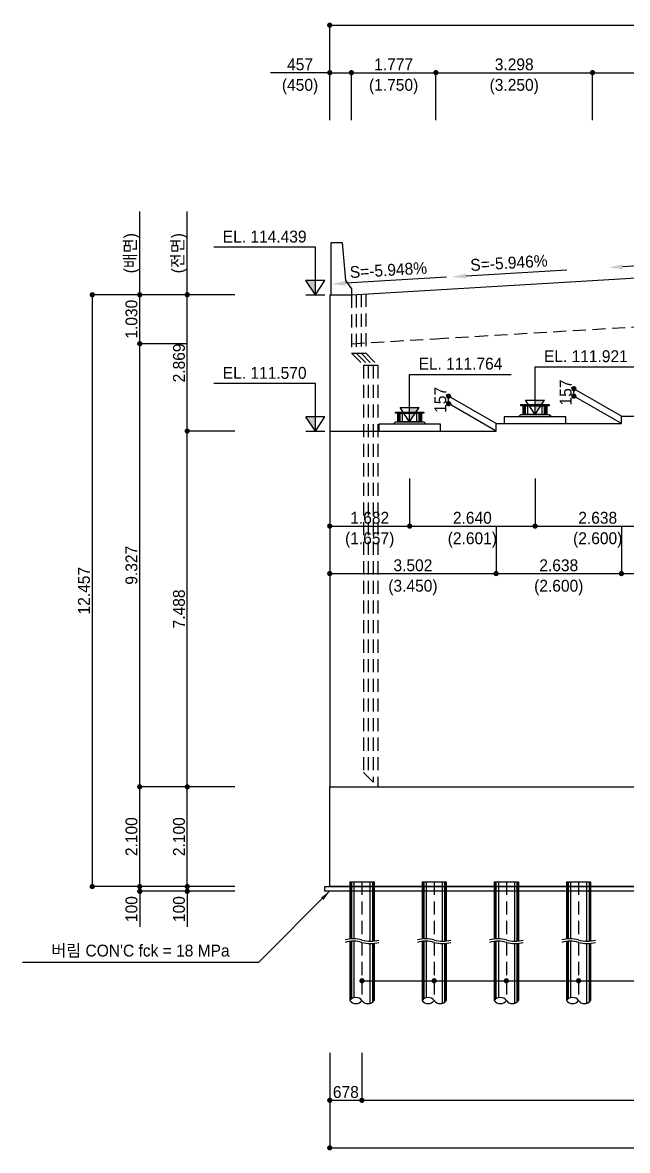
# Model space of a CAD drawing. Extents: x 38676 to 291569, y 34745 to 141830.
# Drawn here: x 38676 to 51410, y 57792 to 81534 of the extents above; entities that cross this region are included whole.
import ezdxf
from ezdxf.enums import TextEntityAlignment as Align

# ---------------------------------------------------------------- set-up
doc = ezdxf.new("R2010")
doc.units = 0
doc.header["$LTSCALE"] = 550
doc.header["$MEASUREMENT"] = 0
doc.linetypes.add('A-DASHD01', pattern=[0.75, 0.5, -0.25])
for name, color, linetype in [('CS-CNTL', 1, 'A-DASHD01'), ('CS-CONC-MAJR', 4, 'CONTINUOUS'), ('CS-CONC-MINR', 3, 'A-DASHD01'), ('CS-CUTL', 1, 'CONTINUOUS'), ('CS-DIML', 1, 'CONTINUOUS'), ('CS-DIMT', 3, 'CONTINUOUS'), ('CS-MISC', 3, 'CONTINUOUS'), ('CS-PATT', 1, 'CONTINUOUS'), ('CS-SYMB', 3, 'CONTINUOUS')]:
    doc.layers.add(name, color=color, linetype=linetype)
doc.styles.add('A_STANDARD', font='')
doc.styles.get('A_STANDARD').set_extended_font_data('Dotum')

# ---------------------------------------------------------------- blocks, each defined once
blk = doc.blocks.new('CXDIMDT2')
at = {"layer": 'CS-MISC', "const_width": 0.5}
blk.add_lwpolyline([(0.25, 0, 1), (-0.25, 0, 1)], format="xyb", close=True, dxfattribs=at)

msp = doc.modelspace()

# ---------------------------------------------------------------- linework, layer by layer
at = {"layer": 'CS-CNTL', "linetype": 'A-DASHD01'}
for p, q in [((45821, 63447), (45821, 62222)), ((47341, 63447), (47341, 62222)), ((48861, 63447), (48861, 62222)), ((50381, 63447), (50381, 62222)), ((45821, 62222), (45821, 62222)), ((47341, 62222), (47341, 62222)), ((48861, 62222), (48861, 62222)), ((50381, 62222), (50381, 62222)), ((45821, 62172), (45821, 62172)), ((45821, 62172), (45821, 60947)), ((47341, 62172), (47341, 62172)), ((47341, 62172), (47341, 60947)), ((48861, 62172), (48861, 62172)), ((48861, 62172), (48861, 60947)), ((50381, 62172), (50381, 62172)), ((50381, 62172), (50381, 60947))]:
    msp.add_line(p, q, dxfattribs=at)
at = {"layer": 'CS-CONC-MAJR'}
for p, q in [((45174, 76104), (45174, 76904)), ((45174, 76904), (45407, 76904)), ((45407, 76904), (45478, 76104)), ((50675, 76106), (53971, 76302)), ((45174, 75929), (45174, 76104)), ((45478, 76104), (45600, 75929)), ((47377, 75910), (50675, 76106)), ((45143, 75804), (45143, 65447)), ((45143, 75804), (45600, 75804)), ((45174, 75804), (45174, 75929)), ((45600, 75929), (45600, 75804)), ((45600, 75804), (47377, 75910)), ((49165, 73468), (49165, 73492)), ((49165, 73492), (49765, 73492)), ((49765, 73468), (49165, 73468)), ((49215, 73286), (49215, 73468)), ((49215, 73468), (49715, 73468)), ((49220, 73286), (49220, 73468)), ((49236, 73286), (49236, 73468)), ((49265, 73286), (49265, 73468)), ((49315, 73286), (49315, 73468)), ((49465, 73286), (49465, 73468)), ((49465, 73286), (49465, 73468)), ((49615, 73286), (49615, 73468)), ((49665, 73286), (49665, 73468)), ((49694, 73286), (49694, 73468)), ((49710, 73286), (49710, 73468)), ((49715, 73468), (49715, 73286)), ((49765, 73492), (49765, 73468)), ((46475, 73079), (46525, 73129)), ((46525, 73311), (46525, 73335)), ((46525, 73335), (47125, 73335)), ((47125, 73311), (46525, 73311)), ((46525, 73129), (47125, 73129)), ((46575, 73129), (46575, 73311)), ((46575, 73311), (47075, 73311)), ((47075, 73129), (46575, 73129)), ((46580, 73129), (46580, 73311)), ((46596, 73129), (46596, 73311)), ((46625, 73129), (46625, 73311)), ((46675, 73129), (46675, 73311)), ((46825, 73129), (46825, 73311)), ((46825, 73129), (46825, 73311)), ((46975, 73129), (46975, 73311)), ((47025, 73129), (47025, 73311)), ((47054, 73129), (47054, 73311)), ((47070, 73129), (47070, 73311)), ((47075, 73311), (47075, 73129)), ((47125, 73335), (47125, 73311)), ((47125, 73129), (47175, 73079)), ((50115, 73236), (48815, 73236)), ((48815, 73236), (48815, 73092)), ((49115, 73236), (49165, 73286)), ((49815, 73236), (49115, 73236)), ((49165, 73286), (49765, 73286)), ((49715, 73286), (49215, 73286)), ((49765, 73286), (49815, 73236)), ((50115, 73092), (50115, 73236)), ((51283, 73248), (53921, 73248)), ((51283, 73092), (51283, 73248)), ((45143, 72935), (48645, 72935)), ((47475, 73079), (46175, 73079)), ((46175, 73079), (46175, 72935)), ((47175, 73079), (46475, 73079)), ((47475, 72935), (47475, 73079)), ((48645, 73092), (51283, 73092)), ((48645, 72935), (48645, 73092)), ((45143, 63347), (45143, 65447)), ((45143, 65447), (66334, 65447)), ((45041, 63347), (45143, 63347)), ((45041, 63247), (45041, 63347)), ((66435, 63247), (45041, 63247)), ((66334, 63347), (45143, 63347)), ((45143, 63347), (55738, 63347))]:
    msp.add_line(p, q, dxfattribs=at)
at = {"layer": 'CS-CONC-MINR', "linetype": 'A-DASHD01'}
for p, q in [((45601, 75804), (45601, 74573)), ((45701, 75810), (45701, 74573)), ((45801, 75816), (45801, 74573)), ((45901, 75822), (45901, 74573)), ((50675, 75076), (53971, 75272)), ((47377, 74880), (50675, 75076)), ((45601, 74774), (47377, 74880)), ((45601, 74573), (45701, 74573)), ((45601, 74573), (45855, 74319)), ((45701, 74573), (45801, 74573)), ((45701, 74573), (45955, 74319)), ((45801, 74573), (45901, 74573)), ((45801, 74573), (46055, 74319)), ((45901, 74573), (46155, 74319)), ((45855, 74319), (45955, 74319)), ((45855, 74319), (45855, 65747)), ((45955, 74319), (46055, 74319)), ((45955, 74319), (45955, 65647)), ((46055, 74319), (46155, 74319)), ((46055, 74319), (46055, 65547)), ((46155, 74319), (46155, 65447)), ((45855, 65747), (46155, 65447))]:
    msp.add_line(p, q, dxfattribs=at)
at = {"layer": 'CS-CUTL'}
for centre, start, end in [((45644, 61591), 74.3364, 105.6636), ((45998, 62853), 254.3364, 285.6636), ((47164, 61591), 74.3364, 105.6636), ((47518, 62853), 254.3364, 285.6636), ((48684, 61591), 74.3364, 105.6636), ((49038, 62853), 254.3364, 285.6636), ((50204, 61591), 74.3364, 105.6636), ((50558, 62853), 254.3364, 285.6636), ((45644, 61541), 74.3364, 105.6636), ((45998, 62803), 254.3364, 285.6636), ((47164, 61541), 74.3364, 105.6636), ((47518, 62803), 254.3364, 285.6636), ((48684, 61541), 74.3364, 105.6636), ((49038, 62803), 254.3364, 285.6636), ((50204, 61541), 74.3364, 105.6636), ((50558, 62803), 254.3364, 285.6636)]:
    msp.add_arc(centre, 656, start, end, dxfattribs=at)
at = {"layer": 'CS-DIML'}
for p, q in [((45143, 80479), (45143, 81529)), ((45143, 81479), (66334, 81479)), ((45143, 79479), (45143, 80529)), ((45600, 79479), (45600, 80529)), ((47377, 79479), (47377, 80529)), ((50675, 79479), (50675, 80529)), ((45143, 80479), (43893, 80479)), ((45143, 80479), (45600, 80479)), ((45600, 80479), (47377, 80479)), ((47377, 80479), (50675, 80479)), ((50675, 80479), (53971, 80479)), ((41143, 75804), (41143, 77554)), ((42143, 75804), (42143, 77554)), ((44843, 76804), (42703, 76804)), ((44843, 75804), (44843, 76804)), ((53432, 76520), (51314, 76394)), ((50135, 76324), (48016, 76198)), ((45043, 76104), (44643, 76104)), ((44843, 75804), (44643, 76104)), ((44843, 75804), (45043, 76104)), ((47598, 76173), (45479, 76047)), ((41143, 75804), (40093, 75804)), ((40143, 75804), (40143, 63347)), ((42143, 75804), (41093, 75804)), ((41143, 74774), (41143, 75804)), ((43143, 75804), (42093, 75804)), ((42143, 72935), (42143, 75804)), ((44643, 75804), (45043, 75804)), ((42143, 74774), (41093, 74774)), ((41143, 65447), (41143, 74774)), ((46825, 74129), (48965, 74129)), ((46825, 73129), (46825, 74129)), ((49465, 74286), (51605, 74286)), ((49465, 73286), (49465, 74286)), ((44843, 73935), (42703, 73935)), ((44843, 72935), (44843, 73935)), ((51283, 73248), (50233, 73855)), ((48645, 73092), (47595, 73698)), ((47645, 73512), (47645, 73669)), ((51283, 73092), (50233, 73698)), ((50283, 73669), (50283, 73826)), ((46625, 73429), (47025, 73429)), ((46825, 73129), (46625, 73429)), ((46825, 73129), (47025, 73429)), ((48645, 72935), (47595, 73541)), ((49265, 73586), (49665, 73586)), ((49465, 73286), (49265, 73586)), ((49465, 73286), (49665, 73586)), ((44843, 72935), (44643, 73235)), ((45043, 73235), (44643, 73235)), ((44843, 72935), (45043, 73235)), ((43143, 72935), (42093, 72935)), ((42143, 65447), (42143, 72935)), ((44643, 72935), (45043, 72935)), ((45143, 71935), (45143, 70885)), ((46825, 71935), (46825, 70885)), ((49465, 71935), (49465, 70885)), ((45143, 70935), (46825, 70935)), ((45143, 70935), (45143, 69885)), ((46825, 70935), (49465, 70935)), ((48645, 70935), (48645, 69885)), ((49465, 70935), (52103, 70935)), ((51283, 70935), (51283, 69885)), ((45143, 69935), (48645, 69935)), ((48645, 69935), (51283, 69935)), ((51283, 69935), (53921, 69935)), ((42143, 65447), (41093, 65447)), ((41143, 63347), (41143, 65447)), ((43143, 65447), (42093, 65447)), ((42143, 63347), (42143, 65447)), ((41143, 63347), (40093, 63347)), ((42143, 63347), (41093, 63347)), ((42143, 63247), (41093, 63247)), ((41143, 63247), (41143, 63347)), ((41143, 63247), (41143, 62497)), ((43143, 63347), (42093, 63347)), ((43143, 63247), (42093, 63247)), ((42143, 63247), (42143, 63347)), ((42143, 63247), (42143, 62497)), ((45141, 63247), (43641, 61747)), ((43641, 61747), (38676, 61747)), ((45821, 61364), (69484, 61364)), ((45143, 59847), (45143, 58797)), ((45821, 59847), (45821, 58797)), ((45143, 58847), (45821, 58847)), ((45143, 58847), (45143, 57797)), ((45821, 58847), (65581, 58847)), ((45143, 57847), (66334, 57847))]:
    msp.add_line(p, q, dxfattribs=at)
for points in [[(48013, 76248), (47717, 76180), (48016, 76198), (48019, 76148)], [(51311, 76444), (51014, 76376), (51314, 76394), (51317, 76344)], [(44843, 75804), (44843, 76104), (44843, 75804), (44643, 76104)], [(45476, 76097), (45179, 76029), (45479, 76047), (45482, 75997)], [(46825, 73129), (46825, 73429), (46825, 73129), (47025, 73429)], [(49465, 73286), (49465, 73586), (49465, 73286), (49665, 73586)], [(44843, 72935), (44843, 73235), (44843, 72935), (44643, 73235)], [(45141, 63247), (44960, 63117), (45141, 63247), (45012, 63066)]]:
    msp.add_solid(points, dxfattribs=at)
at = {"layer": 'CS-PATT', "linetype": 'Continuous'}
for p, q in [((45575, 63447), (45575, 62243)), ((45601, 63447), (45601, 62245)), ((45653, 63447), (45653, 62246)), ((45989, 63447), (45989, 62198)), ((46041, 63447), (46041, 62199)), ((46067, 63447), (46067, 62201)), ((47095, 63447), (47095, 62243)), ((47121, 63447), (47121, 62245)), ((47173, 63447), (47173, 62246)), ((47509, 63447), (47509, 62198)), ((47561, 63447), (47561, 62199)), ((47587, 63447), (47587, 62201)), ((48615, 63447), (48615, 62243)), ((48641, 63447), (48641, 62245)), ((48693, 63447), (48693, 62246)), ((49029, 63447), (49029, 62198)), ((49081, 63447), (49081, 62199)), ((49107, 63447), (49107, 62201)), ((50135, 63447), (50135, 62243)), ((50161, 63447), (50161, 62245)), ((50213, 63447), (50213, 62246)), ((50549, 63447), (50549, 62198)), ((50601, 63447), (50601, 62199)), ((50627, 63447), (50627, 62201)), ((45575, 62193), (45575, 60957)), ((45601, 62195), (45601, 60980)), ((45653, 62196), (45653, 61005)), ((45989, 62148), (45989, 62148)), ((45989, 62148), (45989, 60889)), ((46041, 62149), (46041, 62149)), ((46041, 62149), (46041, 60914)), ((46067, 62151), (46067, 62151)), ((46067, 62151), (46067, 60937)), ((47095, 62193), (47095, 60957)), ((47121, 62195), (47121, 60980)), ((47173, 62196), (47173, 61005)), ((47509, 62148), (47509, 62148)), ((47509, 62148), (47509, 60889)), ((47561, 62149), (47561, 62149)), ((47561, 62149), (47561, 60914)), ((47587, 62151), (47587, 62151)), ((47587, 62151), (47587, 60937)), ((48615, 62193), (48615, 60957)), ((48641, 62195), (48641, 60980)), ((48693, 62196), (48693, 61005)), ((49029, 62148), (49029, 62148)), ((49029, 62148), (49029, 60889)), ((49081, 62149), (49081, 62149)), ((49081, 62149), (49081, 60914)), ((49107, 62151), (49107, 62151)), ((49107, 62151), (49107, 60937)), ((50135, 62193), (50135, 60957)), ((50161, 62195), (50161, 60980)), ((50213, 62196), (50213, 61005)), ((50549, 62148), (50549, 62148)), ((50549, 62148), (50549, 60889)), ((50601, 62149), (50601, 62149)), ((50601, 62149), (50601, 60914)), ((50627, 62151), (50627, 62151)), ((50627, 62151), (50627, 60937))]:
    msp.add_line(p, q, dxfattribs=at)
at = {"layer": 'CS-SYMB'}
for p, q in [((45567, 63447), (45567, 62242)), ((45567, 63447), (46075, 63447)), ((46075, 63447), (46075, 62202)), ((47087, 63447), (47087, 62242)), ((47087, 63447), (47595, 63447)), ((47595, 63447), (47595, 62202)), ((48607, 63447), (48607, 62242)), ((48607, 63447), (49115, 63447)), ((49115, 63447), (49115, 62202)), ((50127, 63447), (50127, 62242)), ((50127, 63447), (50635, 63447)), ((50635, 63447), (50635, 62202)), ((45567, 62192), (45567, 60947)), ((46075, 62152), (46075, 62152)), ((46075, 62152), (46075, 60947)), ((47087, 62192), (47087, 60947)), ((47595, 62152), (47595, 62152)), ((47595, 62152), (47595, 60947)), ((48607, 62192), (48607, 60947)), ((49115, 62152), (49115, 62152)), ((49115, 62152), (49115, 60947)), ((50127, 62192), (50127, 60947)), ((50635, 62152), (50635, 62152)), ((50635, 62152), (50635, 60947))]:
    msp.add_line(p, q, dxfattribs=at)
for centre, start, end in [((45694, 60852), 36.8699, 143.1301), ((45694, 61042), 216.8699, 323.1301), ((45948, 61042), 216.8699, 323.1301), ((47214, 60852), 36.8699, 143.1301), ((47214, 61042), 216.8699, 323.1301), ((47468, 61042), 216.8699, 323.1301), ((48734, 60852), 36.8699, 143.1301), ((48734, 61042), 216.8699, 323.1301), ((48988, 61042), 216.8699, 323.1301), ((50254, 60852), 36.8699, 143.1301), ((50254, 61042), 216.8699, 323.1301), ((50508, 61042), 216.8699, 323.1301)]:
    msp.add_arc(centre, 159, start, end, dxfattribs=at)

# ---------------------------------------------------------------- block references
at = {"layer": 'CS-SYMB', "xscale": 110, "yscale": 110, "zscale": 110, "rotation": 90}
for p in [(45143, 81479), (45143, 80479), (45600, 80479), (45600, 80479), (47377, 80479), (47377, 80479), (50675, 80479), (50675, 80479), (40143, 75804), (41143, 75804), (41143, 75804), (42143, 75804), (42143, 75804), (41143, 74774), (41143, 74774), (50283, 73826), (47645, 73669), (50283, 73669), (47645, 73512), (42143, 72935), (42143, 72935), (45143, 70935), (46825, 70935), (46825, 70935), (49465, 70935), (49465, 70935), (45143, 69935), (48645, 69935), (48645, 69935), (51283, 69935), (51283, 69935), (41143, 65447), (41143, 65447), (42143, 65447), (42143, 65447), (40143, 63347), (41143, 63347), (41143, 63347), (42143, 63347), (42143, 63347), (41143, 63247), (42143, 63247), (45143, 58847), (45821, 58847), (45821, 58847), (45143, 57847)]:
    msp.add_blockref('CXDIMDT2', p, dxfattribs=at)
at = {"layer": 'CS-SYMB', "xscale": 110, "yscale": 110, "zscale": 110}
for p in [(45821, 61364), (47341, 61364), (48861, 61364), (50381, 61364)]:
    msp.add_blockref('CXDIMDT2', p, dxfattribs=at)

# ---------------------------------------------------------------- texts
at = {"layer": 'CS-DIMT', "style": 'A_STANDARD'}
for s, p in [('457', (44518, 80529)), ('1.777', (46488, 80529)), ('3.298', (49026, 80529)), ('EL. 114.439', (43773, 76904)), ('EL. 111.921', (50535, 74386)), ('EL. 111.764', (47895, 74229)), ('EL. 111.570', (43773, 74035)), ('1.682', (45984, 70985)), ('2.640', (48145, 70985)), ('2.638', (50784, 70985)), ('3.502', (46894, 69985)), ('2.638', (49964, 69985)), ('678', (45482, 58897))]:
    msp.add_text(s, height=250, dxfattribs=at).set_placement(p, align=Align.CENTER)
for s, p in [('(450)', (44518, 80348)), ('(1.750)', (46488, 80348)), ('(3.250)', (49026, 80348)), ('(1.657)', (45984, 70804)), ('(2.601)', (48145, 70804)), ('(2.600)', (50784, 70804)), ('(3.450)', (46894, 69804)), ('(2.600)', (49964, 69804))]:
    msp.add_text(s, height=250, dxfattribs=at).set_placement(p, align=Align.TOP_CENTER)
for s, p in [('(배면)', (41063, 76679)), ('(전면)', (42063, 76679)), ('1.030', (41093, 75289)), ('2.869', (42093, 74369)), ('157', (47595, 73591)), ('157', (50233, 73747)), ('9.327', (41093, 70110)), ('12.457', (40093, 69575)), ('7.488', (42093, 69191)), ('2.100', (41093, 64397)), ('2.100', (42093, 64397)), ('100', (41093, 62872)), ('100', (42093, 62872))]:
    msp.add_text(s, height=250, rotation=90, dxfattribs=at).set_placement(p, align=Align.CENTER)
for s, rotation, p in [('S=-5.948%', 3.4039, (45573, 76153)), ('S=-5.946%', 3.4029, (48110, 76304))]:
    msp.add_text(s, height=250, rotation=rotation, dxfattribs=at).set_placement(p)
at = {"layer": 'CS-DIMT', "char_height": 250, "attachment_point": 8, "style": 'A_STANDARD'}
for s, insert in [('\\A1;', (43261, 64698)), ("\\A1;버림 CON'C \\A1;fck = 18 MPa ", (41159, 61847))]:
    msp.add_mtext(s, dxfattribs=dict(at, insert=insert))

doc.saveas('drawing.dxf')
